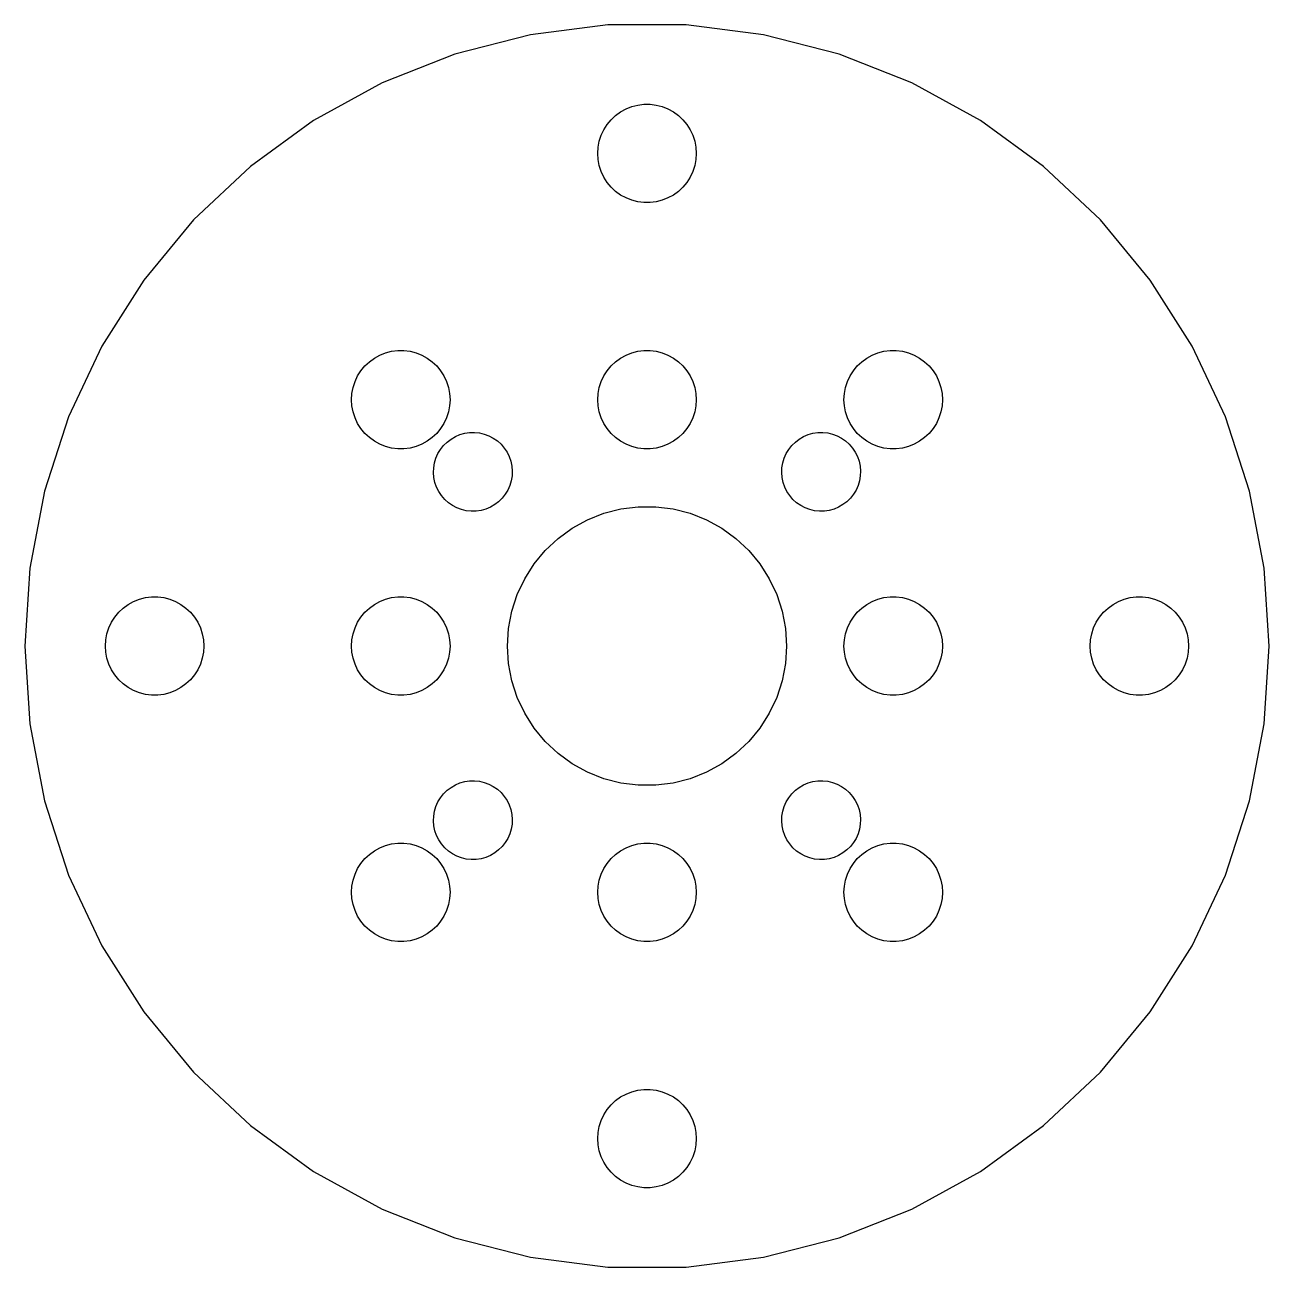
# Model space of a CAD drawing. Header units: metres. Extents: x -38 to 38, y -38 to 478.
# Drawn here: x -37.9 to 37.9, y -37.8 to 37.8 of the extents above; entities that cross this region are included whole.
import ezdxf

# ---------------------------------------------------------------- set-up
doc = ezdxf.new("R2010")
doc.units = ezdxf.units.M

msp = doc.modelspace()

# ---------------------------------------------------------------- linework, layer by layer
for p, q in [((-7.10208, 37.2305), (-11.7123, 36.0468)), ((-2.37987, 37.827), (-7.10208, 37.2305)), ((2.37987, 37.827), (-2.37987, 37.827)), ((7.10208, 37.2305), (2.37987, 37.827)), ((11.7123, 36.0468), (7.10208, 37.2305)), ((-11.7123, 36.0468), (-16.1378, 34.2946)), ((16.1378, 34.2946), (11.7123, 36.0468)), ((-16.1378, 34.2946), (-20.3088, 32.0015)), ((20.3088, 32.0015), (16.1378, 34.2946)), ((-1.60747, 32.533), (-1.27733, 32.7145)), ((-1.27733, 32.7145), (-0.927048, 32.8532)), ((-0.927048, 32.8532), (-0.562134, 32.9469)), ((-0.562134, 32.9469), (-0.18837, 32.9941)), ((-0.18837, 32.9941), (0.18837, 32.9941)), ((0.18837, 32.9941), (0.562134, 32.9469)), ((0.562134, 32.9469), (0.927048, 32.8532)), ((0.927048, 32.8532), (1.27733, 32.7145)), ((1.27733, 32.7145), (1.60747, 32.533)), ((-20.3088, 32.0015), (-24.1595, 29.2038)), ((-2.42705, 31.7634), (-2.1869, 32.0536)), ((-2.1869, 32.0536), (-1.91226, 32.3115)), ((-1.91226, 32.3115), (-1.60747, 32.533)), ((1.60747, 32.533), (1.91226, 32.3115)), ((1.91226, 32.3115), (2.1869, 32.0536)), ((2.1869, 32.0536), (2.42705, 31.7634)), ((24.1595, 29.2038), (20.3088, 32.0015)), ((-2.90575, 30.7461), (-2.78932, 31.1044)), ((-2.78932, 31.1044), (-2.62891, 31.4453)), ((-2.62891, 31.4453), (-2.42705, 31.7634)), ((2.42705, 31.7634), (2.62891, 31.4453)), ((2.62891, 31.4453), (2.78932, 31.1044)), ((2.78932, 31.1044), (2.90575, 30.7461)), ((-3, 30), (-2.97633, 30.376)), ((-2.97633, 30.376), (-2.90575, 30.7461)), ((2.90575, 30.7461), (2.97633, 30.376)), ((2.97633, 30.376), (3, 30)), ((-2.97633, 29.624), (-3, 30)), ((-2.90575, 29.2539), (-2.97633, 29.624)), ((2.97633, 29.624), (2.90575, 29.2539)), ((3, 30), (2.97633, 29.624)), ((-24.1595, 29.2038), (-27.6292, 25.9456)), ((-2.78932, 28.8956), (-2.90575, 29.2539)), ((-2.62891, 28.5547), (-2.78932, 28.8956)), ((2.78932, 28.8956), (2.62891, 28.5547)), ((2.90575, 29.2539), (2.78932, 28.8956)), ((27.6292, 25.9456), (24.1595, 29.2038)), ((-2.42705, 28.2366), (-2.62891, 28.5547)), ((-2.1869, 27.9464), (-2.42705, 28.2366)), ((2.42705, 28.2366), (2.1869, 27.9464)), ((2.62891, 28.5547), (2.42705, 28.2366)), ((-1.91226, 27.6884), (-2.1869, 27.9464)), ((-1.60747, 27.467), (-1.91226, 27.6884)), ((-1.27733, 27.2855), (-1.60747, 27.467)), ((1.60747, 27.467), (1.27733, 27.2855)), ((1.91226, 27.6884), (1.60747, 27.467)), ((2.1869, 27.9464), (1.91226, 27.6884)), ((-0.927048, 27.1468), (-1.27733, 27.2855)), ((-0.562134, 27.0531), (-0.927048, 27.1468)), ((-0.18837, 27.0059), (-0.562134, 27.0531)), ((0.18837, 27.0059), (-0.18837, 27.0059)), ((0.562134, 27.0531), (0.18837, 27.0059)), ((0.927048, 27.1468), (0.562134, 27.0531)), ((1.27733, 27.2855), (0.927048, 27.1468)), ((-27.6292, 25.9456), (-30.6632, 22.2781)), ((30.6632, 22.2781), (27.6292, 25.9456)), ((-30.6632, 22.2781), (-33.2136, 18.2593)), ((33.2136, 18.2593), (30.6632, 22.2781)), ((-33.2136, 18.2593), (-35.2402, 13.9526)), ((35.2402, 13.9526), (33.2136, 18.2593)), ((-16.9123, 17.3115), (-16.6075, 17.533)), ((-16.6075, 17.533), (-16.2773, 17.7145)), ((-16.2773, 17.7145), (-15.927, 17.8532)), ((-15.927, 17.8532), (-15.5621, 17.9469)), ((-15.5621, 17.9469), (-15.1884, 17.9941)), ((-15.1884, 17.9941), (-14.8116, 17.9941)), ((-14.8116, 17.9941), (-14.4379, 17.9469)), ((-14.4379, 17.9469), (-14.0729, 17.8532)), ((-14.0729, 17.8532), (-13.7227, 17.7145)), ((-13.7227, 17.7145), (-13.3925, 17.533)), ((-13.3925, 17.533), (-13.0877, 17.3115)), ((-1.91226, 17.3115), (-1.60747, 17.533)), ((-1.60747, 17.533), (-1.27733, 17.7145)), ((-1.27733, 17.7145), (-0.927048, 17.8532)), ((-0.927048, 17.8532), (-0.562134, 17.9469)), ((-0.562134, 17.9469), (-0.18837, 17.9941)), ((-0.18837, 17.9941), (0.18837, 17.9941)), ((0.18837, 17.9941), (0.562134, 17.9469)), ((0.562134, 17.9469), (0.927048, 17.8532)), ((0.927048, 17.8532), (1.27733, 17.7145)), ((1.27733, 17.7145), (1.60747, 17.533)), ((1.60747, 17.533), (1.91226, 17.3115)), ((13.0877, 17.3115), (13.3925, 17.533)), ((13.3925, 17.533), (13.7227, 17.7145)), ((13.7227, 17.7145), (14.0729, 17.8532)), ((14.0729, 17.8532), (14.4379, 17.9469)), ((14.4379, 17.9469), (14.8116, 17.9941)), ((14.8116, 17.9941), (15.1884, 17.9941)), ((15.1884, 17.9941), (15.5621, 17.9469)), ((15.5621, 17.9469), (15.927, 17.8532)), ((15.927, 17.8532), (16.2773, 17.7145)), ((16.2773, 17.7145), (16.6075, 17.533)), ((16.6075, 17.533), (16.9123, 17.3115)), ((-17.6289, 16.4453), (-17.427, 16.7634)), ((-17.427, 16.7634), (-17.1869, 17.0536)), ((-17.1869, 17.0536), (-16.9123, 17.3115)), ((-13.0877, 17.3115), (-12.8131, 17.0536)), ((-12.8131, 17.0536), (-12.5729, 16.7634)), ((-12.5729, 16.7634), (-12.3711, 16.4453)), ((-2.62891, 16.4453), (-2.42705, 16.7634)), ((-2.42705, 16.7634), (-2.1869, 17.0536)), ((-2.1869, 17.0536), (-1.91226, 17.3115)), ((1.91226, 17.3115), (2.1869, 17.0536)), ((2.1869, 17.0536), (2.42705, 16.7634)), ((2.42705, 16.7634), (2.62891, 16.4453)), ((12.3711, 16.4453), (12.5729, 16.7634)), ((12.5729, 16.7634), (12.8131, 17.0536)), ((12.8131, 17.0536), (13.0877, 17.3115)), ((16.9123, 17.3115), (17.1869, 17.0536)), ((17.1869, 17.0536), (17.427, 16.7634)), ((17.427, 16.7634), (17.6289, 16.4453)), ((-17.9057, 15.7461), (-17.7893, 16.1044)), ((-17.7893, 16.1044), (-17.6289, 16.4453)), ((-12.3711, 16.4453), (-12.2107, 16.1044)), ((-12.2107, 16.1044), (-12.0942, 15.7461)), ((-2.90575, 15.7461), (-2.78932, 16.1044)), ((-2.78932, 16.1044), (-2.62891, 16.4453)), ((2.62891, 16.4453), (2.78932, 16.1044)), ((2.78932, 16.1044), (2.90575, 15.7461)), ((12.0942, 15.7461), (12.2107, 16.1044)), ((12.2107, 16.1044), (12.3711, 16.4453)), ((17.6289, 16.4453), (17.7893, 16.1044)), ((17.7893, 16.1044), (17.9057, 15.7461)), ((-18, 15), (-17.9763, 15.376)), ((-17.9763, 15.376), (-17.9057, 15.7461)), ((-12.0942, 15.7461), (-12.0237, 15.376)), ((-12.0237, 15.376), (-12, 15)), ((-3, 15), (-2.97633, 15.376)), ((-2.97633, 15.376), (-2.90575, 15.7461)), ((2.90575, 15.7461), (2.97633, 15.376)), ((2.97633, 15.376), (3, 15)), ((12, 15), (12.0237, 15.376)), ((12.0237, 15.376), (12.0942, 15.7461)), ((17.9057, 15.7461), (17.9763, 15.376)), ((17.9763, 15.376), (18, 15)), ((-17.9763, 14.624), (-18, 15)), ((-17.9057, 14.2539), (-17.9763, 14.624)), ((-12.0237, 14.624), (-12.0942, 14.2539)), ((-12, 15), (-12.0237, 14.624)), ((-2.97633, 14.624), (-3, 15)), ((-2.90575, 14.2539), (-2.97633, 14.624)), ((2.97633, 14.624), (2.90575, 14.2539)), ((3, 15), (2.97633, 14.624)), ((12.0237, 14.624), (12, 15)), ((12.0942, 14.2539), (12.0237, 14.624)), ((17.9763, 14.624), (17.9057, 14.2539)), ((18, 15), (17.9763, 14.624)), ((-35.2402, 13.9526), (-36.711, 9.42578)), ((-17.7893, 13.8956), (-17.9057, 14.2539)), ((-17.6289, 13.5547), (-17.7893, 13.8956)), ((-12.2107, 13.8956), (-12.3711, 13.5547)), ((-12.0942, 14.2539), (-12.2107, 13.8956)), ((-2.78932, 13.8956), (-2.90575, 14.2539)), ((-2.62891, 13.5547), (-2.78932, 13.8956)), ((2.78932, 13.8956), (2.62891, 13.5547)), ((2.90575, 14.2539), (2.78932, 13.8956)), ((12.2107, 13.8956), (12.0942, 14.2539)), ((12.3711, 13.5547), (12.2107, 13.8956)), ((17.7893, 13.8956), (17.6289, 13.5547)), ((17.9057, 14.2539), (17.7893, 13.8956)), ((36.711, 9.42578), (35.2402, 13.9526)), ((-17.427, 13.2366), (-17.6289, 13.5547)), ((-17.1869, 12.9464), (-17.427, 13.2366)), ((-16.9123, 12.6884), (-17.1869, 12.9464)), ((-12.8131, 12.9464), (-13.0877, 12.6884)), ((-12.5729, 13.2366), (-12.8131, 12.9464)), ((-12.3711, 13.5547), (-12.5729, 13.2366)), ((-11.3963, 12.8735), (-11.106, 12.9545)), ((-11.106, 12.9545), (-10.8078, 12.9986)), ((-10.8078, 12.9986), (-10.5065, 13.0049)), ((-10.5065, 13.0049), (-10.2067, 12.9734)), ((-10.2067, 12.9734), (-9.91331, 12.9046)), ((-9.91331, 12.9046), (-9.63083, 12.7995)), ((-2.42705, 13.2366), (-2.62891, 13.5547)), ((-2.1869, 12.9464), (-2.42705, 13.2366)), ((-1.91226, 12.6884), (-2.1869, 12.9464)), ((2.1869, 12.9464), (1.91226, 12.6884)), ((2.42705, 13.2366), (2.1869, 12.9464)), ((2.62891, 13.5547), (2.42705, 13.2366)), ((9.81772, 12.8735), (10.108, 12.9545)), ((10.108, 12.9545), (10.4062, 12.9986)), ((10.4062, 12.9986), (10.7075, 13.0049)), ((10.7075, 13.0049), (11.0072, 12.9734)), ((11.0072, 12.9734), (11.3007, 12.9046)), ((11.3007, 12.9046), (11.5832, 12.7995)), ((12.5729, 13.2366), (12.3711, 13.5547)), ((12.8131, 12.9464), (12.5729, 13.2366)), ((13.0877, 12.6884), (12.8131, 12.9464)), ((17.1869, 12.9464), (16.9123, 12.6884)), ((17.427, 13.2366), (17.1869, 12.9464)), ((17.6289, 13.5547), (17.427, 13.2366)), ((-16.6075, 12.467), (-16.9123, 12.6884)), ((-16.2773, 12.2855), (-16.6075, 12.467)), ((-15.927, 12.1468), (-16.2773, 12.2855)), ((-15.5621, 12.0531), (-15.927, 12.1468)), ((-14.0729, 12.1468), (-14.4379, 12.0531)), ((-13.7227, 12.2855), (-14.0729, 12.1468)), ((-13.3925, 12.467), (-13.7227, 12.2855)), ((-13.0877, 12.6884), (-13.3925, 12.467)), ((-12.5777, 11.9767), (-12.3905, 12.2129)), ((-12.3905, 12.2129), (-12.1752, 12.4238)), ((-12.1752, 12.4238), (-11.9351, 12.606)), ((-11.9351, 12.606), (-11.6741, 12.7567)), ((-11.6741, 12.7567), (-11.3963, 12.8735)), ((-9.63083, 12.7995), (-9.36372, 12.6599)), ((-9.36372, 12.6599), (-9.11624, 12.4879)), ((-9.11624, 12.4879), (-8.89226, 12.2862)), ((-8.89226, 12.2862), (-8.69533, 12.058)), ((-1.60747, 12.467), (-1.91226, 12.6884)), ((-1.27733, 12.2855), (-1.60747, 12.467)), ((-0.927048, 12.1468), (-1.27733, 12.2855)), ((-0.562134, 12.0531), (-0.927048, 12.1468)), ((0.927048, 12.1468), (0.562134, 12.0531)), ((1.27733, 12.2855), (0.927048, 12.1468)), ((1.60747, 12.467), (1.27733, 12.2855)), ((1.91226, 12.6884), (1.60747, 12.467)), ((8.63623, 11.9767), (8.82344, 12.2129)), ((8.82344, 12.2129), (9.03879, 12.4238)), ((9.03879, 12.4238), (9.27885, 12.606)), ((9.27885, 12.606), (9.53987, 12.7567)), ((9.53987, 12.7567), (9.81772, 12.8735)), ((11.5832, 12.7995), (11.8503, 12.6599)), ((11.8503, 12.6599), (12.0977, 12.4879)), ((12.0977, 12.4879), (12.3217, 12.2862)), ((12.3217, 12.2862), (12.5187, 12.058)), ((13.3925, 12.467), (13.0877, 12.6884)), ((13.7227, 12.2855), (13.3925, 12.467)), ((14.0729, 12.1468), (13.7227, 12.2855)), ((14.4379, 12.0531), (14.0729, 12.1468)), ((15.927, 12.1468), (15.5621, 12.0531)), ((16.2773, 12.2855), (15.927, 12.1468)), ((16.6075, 12.467), (16.2773, 12.2855)), ((16.9123, 12.6884), (16.6075, 12.467)), ((-15.1884, 12.0059), (-15.5621, 12.0531)), ((-14.8116, 12.0059), (-15.1884, 12.0059)), ((-14.4379, 12.0531), (-14.8116, 12.0059)), ((-12.9436, 11.155), (-12.8565, 11.4436)), ((-12.8565, 11.4436), (-12.7339, 11.7189)), ((-12.7339, 11.7189), (-12.5777, 11.9767)), ((-8.69533, 12.058), (-8.52853, 11.807)), ((-8.52853, 11.807), (-8.39452, 11.537)), ((-8.39452, 11.537), (-8.29539, 11.2524)), ((-0.18837, 12.0059), (-0.562134, 12.0531)), ((0.18837, 12.0059), (-0.18837, 12.0059)), ((0.562134, 12.0531), (0.18837, 12.0059)), ((8.2704, 11.155), (8.35751, 11.4436)), ((8.35751, 11.4436), (8.4801, 11.7189)), ((8.4801, 11.7189), (8.63623, 11.9767)), ((12.5187, 12.058), (12.6855, 11.807)), ((12.6855, 11.807), (12.8195, 11.537)), ((12.8195, 11.537), (12.9186, 11.2524)), ((14.8116, 12.0059), (14.4379, 12.0531)), ((15.1884, 12.0059), (14.8116, 12.0059)), ((15.5621, 12.0531), (15.1884, 12.0059)), ((-13.0065, 10.5567), (-12.9939, 10.8579)), ((-12.9939, 10.8579), (-12.9436, 11.155)), ((-8.29539, 11.2524), (-8.23274, 10.9576)), ((-8.23274, 10.9576), (-8.20752, 10.6573)), ((-8.20752, 10.6573), (-8.22014, 10.3561)), ((8.20752, 10.5567), (8.22014, 10.8579)), ((8.22014, 10.8579), (8.2704, 11.155)), ((12.9186, 11.2524), (12.9812, 10.9576)), ((12.9812, 10.9576), (13.0065, 10.6573)), ((13.0065, 10.6573), (12.9939, 10.3561)), ((-12.9812, 10.2564), (-13.0065, 10.5567)), ((-12.9186, 9.96158), (-12.9812, 10.2564)), ((-12.8195, 9.67696), (-12.9186, 9.96158)), ((-8.2704, 10.0589), (-8.35751, 9.77042)), ((-8.22014, 10.3561), (-8.2704, 10.0589)), ((8.23274, 10.2564), (8.20752, 10.5567)), ((8.29539, 9.96158), (8.23274, 10.2564)), ((8.39452, 9.67696), (8.29539, 9.96158)), ((12.9436, 10.0589), (12.8565, 9.77042)), ((12.9939, 10.3561), (12.9436, 10.0589)), ((-36.711, 9.42578), (-37.6029, 4.75035)), ((-12.6855, 9.407), (-12.8195, 9.67696)), ((-12.5187, 9.15596), (-12.6855, 9.407)), ((-12.3217, 8.9278), (-12.5187, 9.15596)), ((-8.63623, 9.23727), (-8.82344, 9.00108)), ((-8.4801, 9.49509), (-8.63623, 9.23727)), ((-8.35751, 9.77042), (-8.4801, 9.49509)), ((8.52853, 9.407), (8.39452, 9.67696)), ((8.69533, 9.15596), (8.52853, 9.407)), ((8.89226, 8.9278), (8.69533, 9.15596)), ((12.5777, 9.23727), (12.3905, 9.00108)), ((12.7339, 9.49509), (12.5777, 9.23727)), ((12.8565, 9.77042), (12.7339, 9.49509)), ((37.6029, 4.75035), (36.711, 9.42578)), ((-12.0977, 8.72614), (-12.3217, 8.9278)), ((-11.8503, 8.55412), (-12.0977, 8.72614)), ((-11.5832, 8.41449), (-11.8503, 8.55412)), ((-11.3007, 8.30943), (-11.5832, 8.41449)), ((-9.81772, 8.34048), (-10.108, 8.25945)), ((-9.53987, 8.45729), (-9.81772, 8.34048)), ((-9.27885, 8.60799), (-9.53987, 8.45729)), ((-9.03879, 8.79021), (-9.27885, 8.60799)), ((-8.82344, 9.00108), (-9.03879, 8.79021)), ((-2.62663, 8.08397), (-1.59273, 8.34944)), ((-1.59273, 8.34944), (-0.533707, 8.48322)), ((-0.533707, 8.48322), (0.533707, 8.48322)), ((0.533707, 8.48322), (1.59273, 8.34944)), ((1.59273, 8.34944), (2.62663, 8.08397)), ((9.11624, 8.72614), (8.89226, 8.9278)), ((9.36372, 8.55412), (9.11624, 8.72614)), ((9.63083, 8.41449), (9.36372, 8.55412)), ((9.91331, 8.30943), (9.63083, 8.41449)), ((11.3963, 8.34048), (11.106, 8.25945)), ((11.6741, 8.45729), (11.3963, 8.34048)), ((11.9351, 8.60799), (11.6741, 8.45729)), ((12.1752, 8.79021), (11.9351, 8.60799)), ((12.3905, 9.00108), (12.1752, 8.79021)), ((-11.0072, 8.2406), (-11.3007, 8.30943)), ((-10.7075, 8.20909), (-11.0072, 8.2406)), ((-10.4062, 8.21541), (-10.7075, 8.20909)), ((-10.108, 8.25945), (-10.4062, 8.21541)), ((-4.55452, 7.17677), (-3.61911, 7.69102)), ((-3.61911, 7.69102), (-2.62663, 8.08397)), ((2.62663, 8.08397), (3.61911, 7.69102)), ((3.61911, 7.69102), (4.55452, 7.17677)), ((10.2067, 8.2406), (9.91331, 8.30943)), ((10.5065, 8.20909), (10.2067, 8.2406)), ((10.8078, 8.21541), (10.5065, 8.20909)), ((11.106, 8.25945), (10.8078, 8.21541)), ((-5.41809, 6.54936), (-4.55452, 7.17677)), ((4.55452, 7.17677), (5.41809, 6.54936)), ((-6.19623, 5.81865), (-5.41809, 6.54936)), ((5.41809, 6.54936), (6.19623, 5.81865)), ((-6.87663, 4.99617), (-6.19623, 5.81865)), ((6.19623, 5.81865), (6.87663, 4.99617)), ((-37.6029, 4.75035), (-37.9018, 0)), ((-7.44859, 4.09489), (-6.87663, 4.99617)), ((6.87663, 4.99617), (7.44859, 4.09489)), ((37.9018, 0), (37.6029, 4.75035)), ((-7.90309, 3.12904), (-7.44859, 4.09489)), ((7.44859, 4.09489), (7.90309, 3.12904)), ((-8.23296, 2.11386), (-7.90309, 3.12904)), ((7.90309, 3.12904), (8.23296, 2.11386)), ((-32.1869, 2.05363), (-31.9123, 2.31154)), ((-31.9123, 2.31154), (-31.6075, 2.53297)), ((-31.6075, 2.53297), (-31.2773, 2.71448)), ((-31.2773, 2.71448), (-30.927, 2.85316)), ((-30.927, 2.85316), (-30.5621, 2.94685)), ((-30.5621, 2.94685), (-30.1884, 2.99408)), ((-30.1884, 2.99408), (-29.8116, 2.99408)), ((-29.8116, 2.99408), (-29.4379, 2.94685)), ((-29.4379, 2.94685), (-29.0729, 2.85316)), ((-29.0729, 2.85316), (-28.7227, 2.71448)), ((-28.7227, 2.71448), (-28.3925, 2.53297)), ((-28.3925, 2.53297), (-28.0877, 2.31154)), ((-28.0877, 2.31154), (-27.8131, 2.05363)), ((-17.1869, 2.05363), (-16.9123, 2.31154)), ((-16.9123, 2.31154), (-16.6075, 2.53297)), ((-16.6075, 2.53297), (-16.2773, 2.71448)), ((-16.2773, 2.71448), (-15.927, 2.85316)), ((-15.927, 2.85316), (-15.5621, 2.94685)), ((-15.5621, 2.94685), (-15.1884, 2.99408)), ((-15.1884, 2.99408), (-14.8116, 2.99408)), ((-14.8116, 2.99408), (-14.4379, 2.94685)), ((-14.4379, 2.94685), (-14.0729, 2.85316)), ((-14.0729, 2.85316), (-13.7227, 2.71448)), ((-13.7227, 2.71448), (-13.3925, 2.53297)), ((-13.3925, 2.53297), (-13.0877, 2.31154)), ((-13.0877, 2.31154), (-12.8131, 2.05363)), ((12.8131, 2.05363), (13.0877, 2.31154)), ((13.0877, 2.31154), (13.3925, 2.53297)), ((13.3925, 2.53297), (13.7227, 2.71448)), ((13.7227, 2.71448), (14.0729, 2.85316)), ((14.0729, 2.85316), (14.4379, 2.94685)), ((14.4379, 2.94685), (14.8116, 2.99408)), ((14.8116, 2.99408), (15.1884, 2.99408)), ((15.1884, 2.99408), (15.5621, 2.94685)), ((15.5621, 2.94685), (15.927, 2.85316)), ((15.927, 2.85316), (16.2773, 2.71448)), ((16.2773, 2.71448), (16.6075, 2.53297)), ((16.6075, 2.53297), (16.9123, 2.31154)), ((16.9123, 2.31154), (17.1869, 2.05363)), ((27.8131, 2.05363), (28.0877, 2.31154)), ((28.0877, 2.31154), (28.3925, 2.53297)), ((28.3925, 2.53297), (28.7227, 2.71448)), ((28.7227, 2.71448), (29.0729, 2.85316)), ((29.0729, 2.85316), (29.4379, 2.94685)), ((29.4379, 2.94685), (29.8116, 2.99408)), ((29.8116, 2.99408), (30.1884, 2.99408)), ((30.1884, 2.99408), (30.5621, 2.94685)), ((30.5621, 2.94685), (30.927, 2.85316)), ((30.927, 2.85316), (31.2773, 2.71448)), ((31.2773, 2.71448), (31.6075, 2.53297)), ((31.6075, 2.53297), (31.9123, 2.31154)), ((31.9123, 2.31154), (32.1869, 2.05363)), ((-32.6289, 1.44525), (-32.427, 1.76335)), ((-32.427, 1.76335), (-32.1869, 2.05363)), ((-27.8131, 2.05363), (-27.5729, 1.76335)), ((-27.5729, 1.76335), (-27.3711, 1.44525)), ((-17.6289, 1.44525), (-17.427, 1.76335)), ((-17.427, 1.76335), (-17.1869, 2.05363)), ((-12.8131, 2.05363), (-12.5729, 1.76335)), ((-12.5729, 1.76335), (-12.3711, 1.44525)), ((-8.43297, 1.06532), (-8.23296, 2.11386)), ((8.23296, 2.11386), (8.43297, 1.06532)), ((12.3711, 1.44525), (12.5729, 1.76335)), ((12.5729, 1.76335), (12.8131, 2.05363)), ((17.1869, 2.05363), (17.427, 1.76335)), ((17.427, 1.76335), (17.6289, 1.44525)), ((27.3711, 1.44525), (27.5729, 1.76335)), ((27.5729, 1.76335), (27.8131, 2.05363)), ((32.1869, 2.05363), (32.427, 1.76335)), ((32.427, 1.76335), (32.6289, 1.44525)), ((-32.9057, 0.746063), (-32.7893, 1.10437)), ((-32.7893, 1.10437), (-32.6289, 1.44525)), ((-27.3711, 1.44525), (-27.2107, 1.10437)), ((-27.2107, 1.10437), (-27.0942, 0.746063)), ((-17.9057, 0.746063), (-17.7893, 1.10437)), ((-17.7893, 1.10437), (-17.6289, 1.44525)), ((-12.3711, 1.44525), (-12.2107, 1.10437)), ((-12.2107, 1.10437), (-12.0942, 0.746063)), ((-8.5, 0), (-8.43297, 1.06532)), ((8.43297, 1.06532), (8.5, 0)), ((12.0942, 0.746063), (12.2107, 1.10437)), ((12.2107, 1.10437), (12.3711, 1.44525)), ((17.6289, 1.44525), (17.7893, 1.10437)), ((17.7893, 1.10437), (17.9057, 0.746063)), ((27.0942, 0.746063), (27.2107, 1.10437)), ((27.2107, 1.10437), (27.3711, 1.44525)), ((32.6289, 1.44525), (32.7893, 1.10437)), ((32.7893, 1.10437), (32.9057, 0.746063)), ((-37.9018, 0), (-37.6029, -4.75035)), ((-33, 0), (-32.9763, 0.375992)), ((-32.9763, -0.375992), (-33, 0)), ((-32.9763, 0.375992), (-32.9057, 0.746063)), ((-27.0942, 0.746063), (-27.0237, 0.375992)), ((-27.0237, 0.375992), (-27, 0)), ((-27, 0), (-27.0237, -0.375992)), ((-18, 0), (-17.9763, 0.375992)), ((-17.9763, -0.375992), (-18, 0)), ((-17.9763, 0.375992), (-17.9057, 0.746063)), ((-12.0942, 0.746063), (-12.0237, 0.375992)), ((-12.0237, 0.375992), (-12, 0)), ((-12, 0), (-12.0237, -0.375992)), ((-8.43297, -1.06532), (-8.5, 0)), ((8.5, 0), (8.43297, -1.06532)), ((12, 0), (12.0237, 0.375992)), ((12.0237, -0.375992), (12, 0)), ((12.0237, 0.375992), (12.0942, 0.746063)), ((17.9057, 0.746063), (17.9763, 0.375992)), ((17.9763, 0.375992), (18, 0)), ((18, 0), (17.9763, -0.375992)), ((27, 0), (27.0237, 0.375992)), ((27.0237, -0.375992), (27, 0)), ((27.0237, 0.375992), (27.0942, 0.746063)), ((32.9057, 0.746063), (32.9763, 0.375992)), ((32.9763, 0.375992), (33, 0)), ((33, 0), (32.9763, -0.375992)), ((37.6029, -4.75035), (37.9018, 0)), ((-32.9057, -0.746063), (-32.9763, -0.375992)), ((-32.7893, -1.10437), (-32.9057, -0.746063)), ((-27.0942, -0.746063), (-27.2107, -1.10437)), ((-27.0237, -0.375992), (-27.0942, -0.746063)), ((-17.9057, -0.746063), (-17.9763, -0.375992)), ((-17.7893, -1.10437), (-17.9057, -0.746063)), ((-12.0942, -0.746063), (-12.2107, -1.10437)), ((-12.0237, -0.375992), (-12.0942, -0.746063)), ((12.0942, -0.746063), (12.0237, -0.375992)), ((12.2107, -1.10437), (12.0942, -0.746063)), ((17.9057, -0.746063), (17.7893, -1.10437)), ((17.9763, -0.375992), (17.9057, -0.746063)), ((27.0942, -0.746063), (27.0237, -0.375992)), ((27.2107, -1.10437), (27.0942, -0.746063)), ((32.9057, -0.746063), (32.7893, -1.10437)), ((32.9763, -0.375992), (32.9057, -0.746063)), ((-32.6289, -1.44525), (-32.7893, -1.10437)), ((-32.427, -1.76335), (-32.6289, -1.44525)), ((-27.3711, -1.44525), (-27.5729, -1.76335)), ((-27.2107, -1.10437), (-27.3711, -1.44525)), ((-17.6289, -1.44525), (-17.7893, -1.10437)), ((-17.427, -1.76335), (-17.6289, -1.44525)), ((-12.3711, -1.44525), (-12.5729, -1.76335)), ((-12.2107, -1.10437), (-12.3711, -1.44525)), ((-8.23296, -2.11386), (-8.43297, -1.06532)), ((8.43297, -1.06532), (8.23296, -2.11386)), ((12.3711, -1.44525), (12.2107, -1.10437)), ((12.5729, -1.76335), (12.3711, -1.44525)), ((17.6289, -1.44525), (17.427, -1.76335)), ((17.7893, -1.10437), (17.6289, -1.44525)), ((27.3711, -1.44525), (27.2107, -1.10437)), ((27.5729, -1.76335), (27.3711, -1.44525)), ((32.6289, -1.44525), (32.427, -1.76335)), ((32.7893, -1.10437), (32.6289, -1.44525)), ((-32.1869, -2.05363), (-32.427, -1.76335)), ((-31.9123, -2.31154), (-32.1869, -2.05363)), ((-27.8131, -2.05363), (-28.0877, -2.31154)), ((-27.5729, -1.76335), (-27.8131, -2.05363)), ((-17.1869, -2.05363), (-17.427, -1.76335)), ((-16.9123, -2.31154), (-17.1869, -2.05363)), ((-12.8131, -2.05363), (-13.0877, -2.31154)), ((-12.5729, -1.76335), (-12.8131, -2.05363)), ((-7.90309, -3.12904), (-8.23296, -2.11386)), ((8.23296, -2.11386), (7.90309, -3.12904)), ((12.8131, -2.05363), (12.5729, -1.76335)), ((13.0877, -2.31154), (12.8131, -2.05363)), ((17.1869, -2.05363), (16.9123, -2.31154)), ((17.427, -1.76335), (17.1869, -2.05363)), ((27.8131, -2.05363), (27.5729, -1.76335)), ((28.0877, -2.31154), (27.8131, -2.05363)), ((32.1869, -2.05363), (31.9123, -2.31154)), ((32.427, -1.76335), (32.1869, -2.05363)), ((-31.6075, -2.53297), (-31.9123, -2.31154)), ((-31.2773, -2.71448), (-31.6075, -2.53297)), ((-30.927, -2.85316), (-31.2773, -2.71448)), ((-30.5621, -2.94685), (-30.927, -2.85316)), ((-30.1884, -2.99408), (-30.5621, -2.94685)), ((-29.8116, -2.99408), (-30.1884, -2.99408)), ((-29.4379, -2.94685), (-29.8116, -2.99408)), ((-29.0729, -2.85316), (-29.4379, -2.94685)), ((-28.7227, -2.71448), (-29.0729, -2.85316)), ((-28.3925, -2.53297), (-28.7227, -2.71448)), ((-28.0877, -2.31154), (-28.3925, -2.53297)), ((-16.6075, -2.53297), (-16.9123, -2.31154)), ((-16.2773, -2.71448), (-16.6075, -2.53297)), ((-15.927, -2.85316), (-16.2773, -2.71448)), ((-15.5621, -2.94685), (-15.927, -2.85316)), ((-15.1884, -2.99408), (-15.5621, -2.94685)), ((-14.8116, -2.99408), (-15.1884, -2.99408)), ((-14.4379, -2.94685), (-14.8116, -2.99408)), ((-14.0729, -2.85316), (-14.4379, -2.94685)), ((-13.7227, -2.71448), (-14.0729, -2.85316)), ((-13.3925, -2.53297), (-13.7227, -2.71448)), ((-13.0877, -2.31154), (-13.3925, -2.53297)), ((13.3925, -2.53297), (13.0877, -2.31154)), ((13.7227, -2.71448), (13.3925, -2.53297)), ((14.0729, -2.85316), (13.7227, -2.71448)), ((14.4379, -2.94685), (14.0729, -2.85316)), ((14.8116, -2.99408), (14.4379, -2.94685)), ((15.1884, -2.99408), (14.8116, -2.99408)), ((15.5621, -2.94685), (15.1884, -2.99408)), ((15.927, -2.85316), (15.5621, -2.94685)), ((16.2773, -2.71448), (15.927, -2.85316)), ((16.6075, -2.53297), (16.2773, -2.71448)), ((16.9123, -2.31154), (16.6075, -2.53297)), ((28.3925, -2.53297), (28.0877, -2.31154)), ((28.7227, -2.71448), (28.3925, -2.53297)), ((29.0729, -2.85316), (28.7227, -2.71448)), ((29.4379, -2.94685), (29.0729, -2.85316)), ((29.8116, -2.99408), (29.4379, -2.94685)), ((30.1884, -2.99408), (29.8116, -2.99408)), ((30.5621, -2.94685), (30.1884, -2.99408)), ((30.927, -2.85316), (30.5621, -2.94685)), ((31.2773, -2.71448), (30.927, -2.85316)), ((31.6075, -2.53297), (31.2773, -2.71448)), ((31.9123, -2.31154), (31.6075, -2.53297)), ((-7.44859, -4.09489), (-7.90309, -3.12904)), ((7.90309, -3.12904), (7.44859, -4.09489)), ((-6.87663, -4.99617), (-7.44859, -4.09489)), ((7.44859, -4.09489), (6.87663, -4.99617)), ((-37.6029, -4.75035), (-36.711, -9.42578)), ((-6.19623, -5.81865), (-6.87663, -4.99617)), ((6.87663, -4.99617), (6.19623, -5.81865)), ((36.711, -9.42578), (37.6029, -4.75035)), ((-5.41809, -6.54936), (-6.19623, -5.81865)), ((6.19623, -5.81865), (5.41809, -6.54936)), ((-4.55452, -7.17677), (-5.41809, -6.54936)), ((5.41809, -6.54936), (4.55452, -7.17677)), ((-3.61911, -7.69102), (-4.55452, -7.17677)), ((4.55452, -7.17677), (3.61911, -7.69102)), ((-11.3963, -8.34048), (-11.106, -8.25945)), ((-11.106, -8.25945), (-10.8078, -8.21541)), ((-10.8078, -8.21541), (-10.5065, -8.20909)), ((-10.5065, -8.20909), (-10.2067, -8.2406)), ((-10.2067, -8.2406), (-9.91331, -8.30943)), ((-9.91331, -8.30943), (-9.63083, -8.41449)), ((-2.62663, -8.08397), (-3.61911, -7.69102)), ((-1.59273, -8.34944), (-2.62663, -8.08397)), ((2.62663, -8.08397), (1.59273, -8.34944)), ((3.61911, -7.69102), (2.62663, -8.08397)), ((9.81772, -8.34048), (10.108, -8.25945)), ((10.108, -8.25945), (10.4062, -8.21541)), ((10.4062, -8.21541), (10.7075, -8.20909)), ((10.7075, -8.20909), (11.0072, -8.2406)), ((11.0072, -8.2406), (11.3007, -8.30943)), ((11.3007, -8.30943), (11.5832, -8.41449)), ((-12.5777, -9.23727), (-12.3905, -9.00108)), ((-12.3905, -9.00108), (-12.1752, -8.79021)), ((-12.1752, -8.79021), (-11.9351, -8.60799)), ((-11.9351, -8.60799), (-11.6741, -8.45729)), ((-11.6741, -8.45729), (-11.3963, -8.34048)), ((-9.63083, -8.41449), (-9.36372, -8.55412)), ((-9.36372, -8.55412), (-9.11624, -8.72614)), ((-9.11624, -8.72614), (-8.89226, -8.9278)), ((-8.89226, -8.9278), (-8.69533, -9.15596)), ((-0.533707, -8.48322), (-1.59273, -8.34944)), ((0.533707, -8.48322), (-0.533707, -8.48322)), ((1.59273, -8.34944), (0.533707, -8.48322)), ((8.63623, -9.23727), (8.82344, -9.00108)), ((8.82344, -9.00108), (9.03879, -8.79021)), ((9.03879, -8.79021), (9.27885, -8.60799)), ((9.27885, -8.60799), (9.53987, -8.45729)), ((9.53987, -8.45729), (9.81772, -8.34048)), ((11.5832, -8.41449), (11.8503, -8.55412)), ((11.8503, -8.55412), (12.0977, -8.72614)), ((12.0977, -8.72614), (12.3217, -8.9278)), ((12.3217, -8.9278), (12.5187, -9.15596)), ((-36.711, -9.42578), (-35.2402, -13.9526)), ((-12.9436, -10.0589), (-12.8565, -9.77042)), ((-12.8565, -9.77042), (-12.7339, -9.49509)), ((-12.7339, -9.49509), (-12.5777, -9.23727)), ((-8.69533, -9.15596), (-8.52853, -9.407)), ((-8.52853, -9.407), (-8.39452, -9.67696)), ((-8.39452, -9.67696), (-8.29539, -9.96158)), ((8.2704, -10.0589), (8.35751, -9.77042)), ((8.35751, -9.77042), (8.4801, -9.49509)), ((8.4801, -9.49509), (8.63623, -9.23727)), ((12.5187, -9.15596), (12.6855, -9.407)), ((12.6855, -9.407), (12.8195, -9.67696)), ((12.8195, -9.67696), (12.9186, -9.96158)), ((35.2402, -13.9526), (36.711, -9.42578)), ((-13.0065, -10.6573), (-12.9939, -10.3561)), ((-12.9939, -10.3561), (-12.9436, -10.0589)), ((-8.29539, -9.96158), (-8.23274, -10.2564)), ((-8.23274, -10.2564), (-8.20752, -10.5567)), ((-8.20752, -10.5567), (-8.22014, -10.8579)), ((8.20752, -10.6573), (8.22014, -10.3561)), ((8.22014, -10.3561), (8.2704, -10.0589)), ((12.9186, -9.96158), (12.9812, -10.2564)), ((12.9812, -10.2564), (13.0065, -10.5567)), ((13.0065, -10.5567), (12.9939, -10.8579)), ((-12.9812, -10.9576), (-13.0065, -10.6573)), ((-12.9186, -11.2524), (-12.9812, -10.9576)), ((-12.8195, -11.537), (-12.9186, -11.2524)), ((-8.2704, -11.155), (-8.35751, -11.4436)), ((-8.22014, -10.8579), (-8.2704, -11.155)), ((8.23274, -10.9576), (8.20752, -10.6573)), ((8.29539, -11.2524), (8.23274, -10.9576)), ((8.39452, -11.537), (8.29539, -11.2524)), ((12.9436, -11.155), (12.8565, -11.4436)), ((12.9939, -10.8579), (12.9436, -11.155)), ((-15.927, -12.1468), (-15.5621, -12.0531)), ((-15.5621, -12.0531), (-15.1884, -12.0059)), ((-15.1884, -12.0059), (-14.8116, -12.0059)), ((-14.8116, -12.0059), (-14.4379, -12.0531)), ((-14.4379, -12.0531), (-14.0729, -12.1468)), ((-12.6855, -11.807), (-12.8195, -11.537)), ((-12.5187, -12.058), (-12.6855, -11.807)), ((-12.3217, -12.2862), (-12.5187, -12.058)), ((-8.63623, -11.9767), (-8.82344, -12.2129)), ((-8.4801, -11.7189), (-8.63623, -11.9767)), ((-8.35751, -11.4436), (-8.4801, -11.7189)), ((-0.927048, -12.1468), (-0.562134, -12.0531)), ((-0.562134, -12.0531), (-0.18837, -12.0059)), ((-0.18837, -12.0059), (0.18837, -12.0059)), ((0.18837, -12.0059), (0.562134, -12.0531)), ((0.562134, -12.0531), (0.927048, -12.1468)), ((8.52853, -11.807), (8.39452, -11.537)), ((8.69533, -12.058), (8.52853, -11.807)), ((8.89226, -12.2862), (8.69533, -12.058)), ((12.5777, -11.9767), (12.3905, -12.2129)), ((12.7339, -11.7189), (12.5777, -11.9767)), ((12.8565, -11.4436), (12.7339, -11.7189)), ((14.0729, -12.1468), (14.4379, -12.0531)), ((14.4379, -12.0531), (14.8116, -12.0059)), ((14.8116, -12.0059), (15.1884, -12.0059)), ((15.1884, -12.0059), (15.5621, -12.0531)), ((15.5621, -12.0531), (15.927, -12.1468)), ((-17.1869, -12.9464), (-16.9123, -12.6884)), ((-16.9123, -12.6884), (-16.6075, -12.467)), ((-16.6075, -12.467), (-16.2773, -12.2855)), ((-16.2773, -12.2855), (-15.927, -12.1468)), ((-14.0729, -12.1468), (-13.7227, -12.2855)), ((-13.7227, -12.2855), (-13.3925, -12.467)), ((-13.3925, -12.467), (-13.0877, -12.6884)), ((-13.0877, -12.6884), (-12.8131, -12.9464)), ((-12.0977, -12.4879), (-12.3217, -12.2862)), ((-11.8503, -12.6599), (-12.0977, -12.4879)), ((-11.5832, -12.7995), (-11.8503, -12.6599)), ((-11.3007, -12.9046), (-11.5832, -12.7995)), ((-9.81772, -12.8735), (-10.108, -12.9545)), ((-9.53987, -12.7567), (-9.81772, -12.8735)), ((-9.27885, -12.606), (-9.53987, -12.7567)), ((-9.03879, -12.4238), (-9.27885, -12.606)), ((-8.82344, -12.2129), (-9.03879, -12.4238)), ((-2.1869, -12.9464), (-1.91226, -12.6884)), ((-1.91226, -12.6884), (-1.60747, -12.467)), ((-1.60747, -12.467), (-1.27733, -12.2855)), ((-1.27733, -12.2855), (-0.927048, -12.1468)), ((0.927048, -12.1468), (1.27733, -12.2855)), ((1.27733, -12.2855), (1.60747, -12.467)), ((1.60747, -12.467), (1.91226, -12.6884)), ((1.91226, -12.6884), (2.1869, -12.9464)), ((9.11624, -12.4879), (8.89226, -12.2862)), ((9.36372, -12.6599), (9.11624, -12.4879)), ((9.63083, -12.7995), (9.36372, -12.6599)), ((9.91331, -12.9046), (9.63083, -12.7995)), ((11.3963, -12.8735), (11.106, -12.9545)), ((11.6741, -12.7567), (11.3963, -12.8735)), ((11.9351, -12.606), (11.6741, -12.7567)), ((12.1752, -12.4238), (11.9351, -12.606)), ((12.3905, -12.2129), (12.1752, -12.4238)), ((12.8131, -12.9464), (13.0877, -12.6884)), ((13.0877, -12.6884), (13.3925, -12.467)), ((13.3925, -12.467), (13.7227, -12.2855)), ((13.7227, -12.2855), (14.0729, -12.1468)), ((15.927, -12.1468), (16.2773, -12.2855)), ((16.2773, -12.2855), (16.6075, -12.467)), ((16.6075, -12.467), (16.9123, -12.6884)), ((16.9123, -12.6884), (17.1869, -12.9464)), ((-17.7893, -13.8956), (-17.6289, -13.5547)), ((-17.6289, -13.5547), (-17.427, -13.2366)), ((-17.427, -13.2366), (-17.1869, -12.9464)), ((-12.8131, -12.9464), (-12.5729, -13.2366)), ((-12.5729, -13.2366), (-12.3711, -13.5547)), ((-12.3711, -13.5547), (-12.2107, -13.8956)), ((-11.0072, -12.9734), (-11.3007, -12.9046)), ((-10.7075, -13.0049), (-11.0072, -12.9734)), ((-10.4062, -12.9986), (-10.7075, -13.0049)), ((-10.108, -12.9545), (-10.4062, -12.9986)), ((-2.78932, -13.8956), (-2.62891, -13.5547)), ((-2.62891, -13.5547), (-2.42705, -13.2366)), ((-2.42705, -13.2366), (-2.1869, -12.9464)), ((2.1869, -12.9464), (2.42705, -13.2366)), ((2.42705, -13.2366), (2.62891, -13.5547)), ((2.62891, -13.5547), (2.78932, -13.8956)), ((10.2067, -12.9734), (9.91331, -12.9046)), ((10.5065, -13.0049), (10.2067, -12.9734)), ((10.8078, -12.9986), (10.5065, -13.0049)), ((11.106, -12.9545), (10.8078, -12.9986)), ((12.2107, -13.8956), (12.3711, -13.5547)), ((12.3711, -13.5547), (12.5729, -13.2366)), ((12.5729, -13.2366), (12.8131, -12.9464)), ((17.1869, -12.9464), (17.427, -13.2366)), ((17.427, -13.2366), (17.6289, -13.5547)), ((17.6289, -13.5547), (17.7893, -13.8956)), ((-35.2402, -13.9526), (-33.2136, -18.2593)), ((-17.9763, -14.624), (-17.9057, -14.2539)), ((-17.9057, -14.2539), (-17.7893, -13.8956)), ((-12.2107, -13.8956), (-12.0942, -14.2539)), ((-12.0942, -14.2539), (-12.0237, -14.624)), ((-2.97633, -14.624), (-2.90575, -14.2539)), ((-2.90575, -14.2539), (-2.78932, -13.8956)), ((2.78932, -13.8956), (2.90575, -14.2539)), ((2.90575, -14.2539), (2.97633, -14.624)), ((12.0237, -14.624), (12.0942, -14.2539)), ((12.0942, -14.2539), (12.2107, -13.8956)), ((17.7893, -13.8956), (17.9057, -14.2539)), ((17.9057, -14.2539), (17.9763, -14.624)), ((33.2136, -18.2593), (35.2402, -13.9526)), ((-18, -15), (-17.9763, -14.624)), ((-17.9763, -15.376), (-18, -15)), ((-12.0237, -14.624), (-12, -15)), ((-12, -15), (-12.0237, -15.376)), ((-3, -15), (-2.97633, -14.624)), ((-2.97633, -15.376), (-3, -15)), ((2.97633, -14.624), (3, -15)), ((3, -15), (2.97633, -15.376)), ((12, -15), (12.0237, -14.624)), ((12.0237, -15.376), (12, -15)), ((17.9763, -14.624), (18, -15)), ((18, -15), (17.9763, -15.376)), ((-17.9057, -15.7461), (-17.9763, -15.376)), ((-17.7893, -16.1044), (-17.9057, -15.7461)), ((-12.0942, -15.7461), (-12.2107, -16.1044)), ((-12.0237, -15.376), (-12.0942, -15.7461)), ((-2.90575, -15.7461), (-2.97633, -15.376)), ((-2.78932, -16.1044), (-2.90575, -15.7461)), ((2.90575, -15.7461), (2.78932, -16.1044)), ((2.97633, -15.376), (2.90575, -15.7461)), ((12.0942, -15.7461), (12.0237, -15.376)), ((12.2107, -16.1044), (12.0942, -15.7461)), ((17.9057, -15.7461), (17.7893, -16.1044)), ((17.9763, -15.376), (17.9057, -15.7461)), ((-17.6289, -16.4453), (-17.7893, -16.1044)), ((-17.427, -16.7634), (-17.6289, -16.4453)), ((-12.3711, -16.4453), (-12.5729, -16.7634)), ((-12.2107, -16.1044), (-12.3711, -16.4453)), ((-2.62891, -16.4453), (-2.78932, -16.1044)), ((-2.42705, -16.7634), (-2.62891, -16.4453)), ((2.62891, -16.4453), (2.42705, -16.7634)), ((2.78932, -16.1044), (2.62891, -16.4453)), ((12.3711, -16.4453), (12.2107, -16.1044)), ((12.5729, -16.7634), (12.3711, -16.4453)), ((17.6289, -16.4453), (17.427, -16.7634)), ((17.7893, -16.1044), (17.6289, -16.4453)), ((-17.1869, -17.0536), (-17.427, -16.7634)), ((-16.9123, -17.3115), (-17.1869, -17.0536)), ((-16.6075, -17.533), (-16.9123, -17.3115)), ((-13.0877, -17.3115), (-13.3925, -17.533)), ((-12.8131, -17.0536), (-13.0877, -17.3115)), ((-12.5729, -16.7634), (-12.8131, -17.0536)), ((-2.1869, -17.0536), (-2.42705, -16.7634)), ((-1.91226, -17.3115), (-2.1869, -17.0536)), ((-1.60747, -17.533), (-1.91226, -17.3115)), ((1.91226, -17.3115), (1.60747, -17.533)), ((2.1869, -17.0536), (1.91226, -17.3115)), ((2.42705, -16.7634), (2.1869, -17.0536)), ((12.8131, -17.0536), (12.5729, -16.7634)), ((13.0877, -17.3115), (12.8131, -17.0536)), ((13.3925, -17.533), (13.0877, -17.3115)), ((16.9123, -17.3115), (16.6075, -17.533)), ((17.1869, -17.0536), (16.9123, -17.3115)), ((17.427, -16.7634), (17.1869, -17.0536)), ((-16.2773, -17.7145), (-16.6075, -17.533)), ((-15.927, -17.8532), (-16.2773, -17.7145)), ((-15.5621, -17.9469), (-15.927, -17.8532)), ((-15.1884, -17.9941), (-15.5621, -17.9469)), ((-14.8116, -17.9941), (-15.1884, -17.9941)), ((-14.4379, -17.9469), (-14.8116, -17.9941)), ((-14.0729, -17.8532), (-14.4379, -17.9469)), ((-13.7227, -17.7145), (-14.0729, -17.8532)), ((-13.3925, -17.533), (-13.7227, -17.7145)), ((-1.27733, -17.7145), (-1.60747, -17.533)), ((-0.927048, -17.8532), (-1.27733, -17.7145)), ((-0.562134, -17.9469), (-0.927048, -17.8532)), ((-0.18837, -17.9941), (-0.562134, -17.9469)), ((0.18837, -17.9941), (-0.18837, -17.9941)), ((0.562134, -17.9469), (0.18837, -17.9941)), ((0.927048, -17.8532), (0.562134, -17.9469)), ((1.27733, -17.7145), (0.927048, -17.8532)), ((1.60747, -17.533), (1.27733, -17.7145)), ((13.7227, -17.7145), (13.3925, -17.533)), ((14.0729, -17.8532), (13.7227, -17.7145)), ((14.4379, -17.9469), (14.0729, -17.8532)), ((14.8116, -17.9941), (14.4379, -17.9469)), ((15.1884, -17.9941), (14.8116, -17.9941)), ((15.5621, -17.9469), (15.1884, -17.9941)), ((15.927, -17.8532), (15.5621, -17.9469)), ((16.2773, -17.7145), (15.927, -17.8532)), ((16.6075, -17.533), (16.2773, -17.7145)), ((-33.2136, -18.2593), (-30.6632, -22.2781)), ((30.6632, -22.2781), (33.2136, -18.2593)), ((-30.6632, -22.2781), (-27.6292, -25.9456)), ((27.6292, -25.9456), (30.6632, -22.2781)), ((-27.6292, -25.9456), (-24.1595, -29.2038)), ((24.1595, -29.2038), (27.6292, -25.9456)), ((-1.60747, -27.467), (-1.27733, -27.2855)), ((-1.27733, -27.2855), (-0.927048, -27.1468)), ((-0.927048, -27.1468), (-0.562134, -27.0531)), ((-0.562134, -27.0531), (-0.18837, -27.0059)), ((-0.18837, -27.0059), (0.18837, -27.0059)), ((0.18837, -27.0059), (0.562134, -27.0531)), ((0.562134, -27.0531), (0.927048, -27.1468)), ((0.927048, -27.1468), (1.27733, -27.2855)), ((1.27733, -27.2855), (1.60747, -27.467)), ((-2.42705, -28.2366), (-2.1869, -27.9464)), ((-2.1869, -27.9464), (-1.91226, -27.6884)), ((-1.91226, -27.6884), (-1.60747, -27.467)), ((1.60747, -27.467), (1.91226, -27.6884)), ((1.91226, -27.6884), (2.1869, -27.9464)), ((2.1869, -27.9464), (2.42705, -28.2366)), ((-2.78932, -28.8956), (-2.62891, -28.5547)), ((-2.62891, -28.5547), (-2.42705, -28.2366)), ((2.42705, -28.2366), (2.62891, -28.5547)), ((2.62891, -28.5547), (2.78932, -28.8956)), ((-24.1595, -29.2038), (-20.3088, -32.0015)), ((-2.97633, -29.624), (-2.90575, -29.2539)), ((-2.90575, -29.2539), (-2.78932, -28.8956)), ((2.78932, -28.8956), (2.90575, -29.2539)), ((2.90575, -29.2539), (2.97633, -29.624)), ((20.3088, -32.0015), (24.1595, -29.2038)), ((-3, -30), (-2.97633, -29.624)), ((-2.97633, -30.376), (-3, -30)), ((2.97633, -29.624), (3, -30)), ((3, -30), (2.97633, -30.376)), ((-2.90575, -30.7461), (-2.97633, -30.376)), ((-2.78932, -31.1044), (-2.90575, -30.7461)), ((2.90575, -30.7461), (2.78932, -31.1044)), ((2.97633, -30.376), (2.90575, -30.7461)), ((-2.62891, -31.4453), (-2.78932, -31.1044)), ((-2.42705, -31.7634), (-2.62891, -31.4453)), ((-2.1869, -32.0536), (-2.42705, -31.7634)), ((2.42705, -31.7634), (2.1869, -32.0536)), ((2.62891, -31.4453), (2.42705, -31.7634)), ((2.78932, -31.1044), (2.62891, -31.4453)), ((-20.3088, -32.0015), (-16.1378, -34.2946)), ((-1.91226, -32.3115), (-2.1869, -32.0536)), ((-1.60747, -32.533), (-1.91226, -32.3115)), ((-1.27733, -32.7145), (-1.60747, -32.533)), ((1.60747, -32.533), (1.27733, -32.7145)), ((1.91226, -32.3115), (1.60747, -32.533)), ((2.1869, -32.0536), (1.91226, -32.3115)), ((16.1378, -34.2946), (20.3088, -32.0015)), ((-0.927048, -32.8532), (-1.27733, -32.7145)), ((-0.562134, -32.9469), (-0.927048, -32.8532)), ((-0.18837, -32.9941), (-0.562134, -32.9469)), ((0.18837, -32.9941), (-0.18837, -32.9941)), ((0.562134, -32.9469), (0.18837, -32.9941)), ((0.927048, -32.8532), (0.562134, -32.9469)), ((1.27733, -32.7145), (0.927048, -32.8532)), ((-16.1378, -34.2946), (-11.7123, -36.0468)), ((11.7123, -36.0468), (16.1378, -34.2946)), ((-11.7123, -36.0468), (-7.10208, -37.2305)), ((7.10208, -37.2305), (11.7123, -36.0468)), ((-7.10208, -37.2305), (-2.37987, -37.827)), ((-2.37987, -37.827), (2.37987, -37.827)), ((2.37987, -37.827), (7.10208, -37.2305))]:
    msp.add_line(p, q)

doc.saveas('drawing.dxf')
